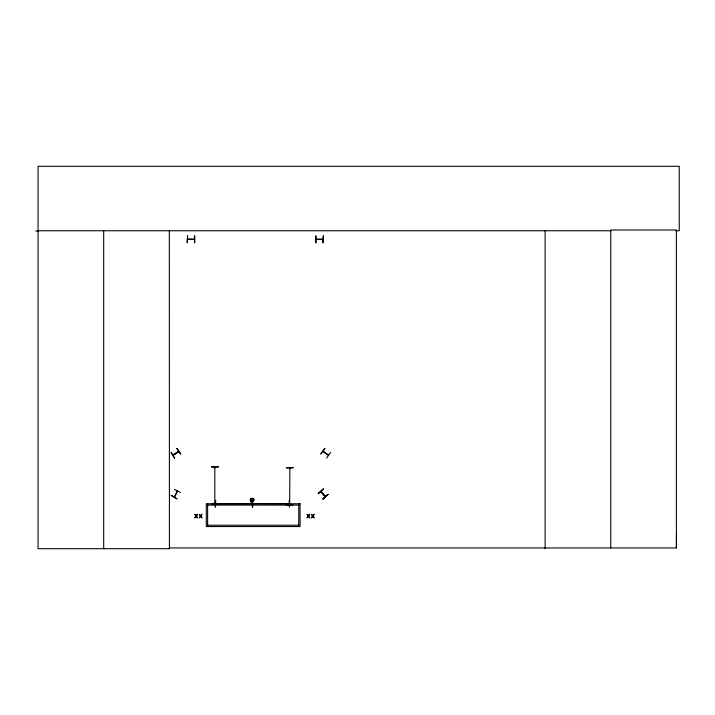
<?xml version="1.0" encoding="UTF-8"?>
<svg xmlns="http://www.w3.org/2000/svg" width="715" height="715" viewBox="0 0 715 715"><rect width="100%" height="100%" fill="white"/><g stroke="black" fill="none" stroke-linecap="round" stroke-linejoin="round"><path stroke-width="1.07" d="M675.907 230.757L679.25 230.757L679.25 166.291L38.056 166.291L38.056 548.709L169.419 548.709L169.33 547.958L676.399 547.958L676.497 534.132M178.634 451.567L173.093 455.312M322.939 451.397L328.516 455.339M289.647 468.736L289.647 467.976M289.647 504.567L289.879 467.976L289.575 468.593M321.446 491.849L320.99 491.321M324.708 496.103L325.236 496.594M251.796 501.215L251.859 499.892L251.233 500.947L251.796 501.215L253.208 500.223L252.216 498.82L251.081 499.231L251.233 500.947M252.046 499.821L252.216 498.82M214.795 467.261L214.768 467.735M215.099 467.789L215.108 467.261M215.135 503.092L215.108 503.566M289.611 468.119L289.647 468.665M289.924 468.593L289.879 468.048M177.535 491.178L174.478 496.97M320.812 491.482L325.227 496.702L320.883 491.607M215.108 503.691L215.09 503.038L215.099 503.619M171.216 495.406L177.097 498.909L171.216 495.424M174.415 489.373L180.502 492.483M216.386 503.941L215.662 503.95M252.207 503.95L251.51 503.628L252.163 503.914M253.396 503.941L252.753 503.941M289.226 503.95L288.485 503.682L289.244 503.673M187.598 239.212L194.355 239.15M316.102 239.212L322.93 239.212M321.026 454.088L324.905 448.457M320.749 453.882L324.69 448.305M330.634 452.515L326.603 458.038M177.329 490.91L174.46 496.997M215.644 503.673L252.225 503.673M251.466 503.682L252.082 503.637M252.699 503.628L289.173 503.673L288.628 503.95M289.155 503.941L288.556 503.914M187.67 239.212L194.283 239.516M252.136 499.865L252.788 499.088M172.959 455.115L178.544 451.21L178.25 451.835M323.26 488.908L318.318 493.636M322.84 498.882L328.015 494.414M289.879 504.495L289.95 503.95M180.591 454.132L176.784 448.466M178.759 451.487L173.227 455.312L173.531 454.731M174.666 458.244L171.073 452.416L174.692 458.226M323.073 451.201L328.587 455.106M250.867 500.428L251.823 500.08M252.189 499.946L253.155 499.597M321.035 491.375L325.459 496.398M211.533 466.761L218.37 466.752M211.533 467.047L218.37 467.002M214.84 467.807L215.108 467.136M286.349 467.619L293.177 467.61M286.349 467.905L293.177 467.86M252.207 500.375L252.35 507.212M289.226 500.375L289.316 507.212M215.063 503.02L214.831 503.709M216.305 503.646L215.733 503.941M35.75 231.025L38.056 231.017M38.056 230.757L610.771 230.757M194.426 235.914L194.525 242.743M315.717 235.914L315.753 242.743M189.109 239.418L193.032 239.418M317.612 239.418L321.536 239.418M316.102 239.445L322.939 239.525M207.627 505.103L298.745 505.103M207.627 525.221L298.745 525.221M250.813 499.803L251.823 499.982L251.081 499.231M252.198 500.053L253.208 500.223M324.181 452.246L327.39 454.517M214.804 503.619L214.831 467.19M252.163 500.143L252.94 500.795M176.989 448.323L180.877 453.936M251.591 498.873L251.939 499.83M252.073 500.196L252.422 501.152M252.592 500.375L252.627 507.212M676.399 547.958L676.399 230.016L610.771 230.016L610.771 547.958M545.134 230.757L545.134 548.709M316.003 235.914L316.003 242.743M298.745 503.771L298.745 526.553M207.627 503.771L207.627 526.553M194.775 235.914L194.775 242.743M169.321 230.757L169.419 548.709M103.693 230.757L103.693 548.709M197.108 514.362L196.232 515.783L194.82 514.362L195.937 516.167L194.793 517.973L196.205 516.525L197.635 517.973L196.5 516.141L197.626 514.362L197.108 514.362M201.541 514.362L200.665 515.783L199.253 514.362L200.37 516.167L199.226 517.973L200.638 516.525L202.068 517.973L200.933 516.141L202.068 514.362L201.541 514.362M309.291 514.362L308.415 515.783L307.003 514.362L308.12 516.167L306.967 517.973L308.38 516.525L309.81 517.973L308.683 516.141L309.81 514.362L309.291 514.362M313.724 514.362L312.848 515.783L311.436 514.362L312.553 516.167L311.4 517.973L312.821 516.525L314.251 517.973L313.116 516.141L314.243 514.362L313.724 514.362M250.554 498.444C248.597 507.248 259.509 497.166 250.554 498.444M323.43 489.096L318.255 493.565L323.475 489.158M327.953 494.342L323.028 499.097L327.953 494.342M215.617 500.375L215.313 507.212L215.608 500.375M218.37 503.691L211.542 504.111L218.37 503.691M293.186 504.54L286.349 504.969L293.186 504.54M187.598 235.914L187.214 242.743L187.544 235.914M323.314 235.914L322.948 242.743L323.314 235.914M300.068 503.771L206.304 503.771L206.304 526.553L300.068 526.553L300.068 503.771"/></g></svg>
